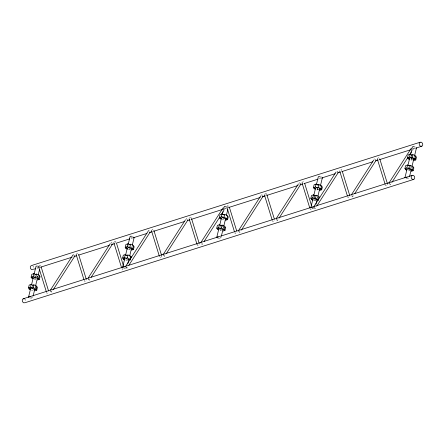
<?xml version="1.0" encoding="UTF-8"?>
<svg xmlns="http://www.w3.org/2000/svg" width="445" height="445" viewBox="0 0 445 445"><rect width="100%" height="100%" fill="white"/><g stroke="black" fill="none" stroke-linecap="round" stroke-linejoin="round"><path stroke-width="0.33" stroke-dasharray="2.23 1.67" d="M34.643 276.267L34.921 275.11M34.96 278.431L34.677 279.588L36.112 279.137L34.916 278.609M34.983 287.431L35.266 286.269M37.447 277.235L37.73 276.072M29.437 297.911L32.379 298.322L32.997 296.503M35.094 287.843L35.416 286.513M37.669 277.19L37.992 275.856M35.166 287.776L35.444 286.619M37.769 277.001L38.053 275.844M128.75 246.408L129.028 245.251M129.067 248.571L128.789 249.734L130.218 249.278M131.876 247.142L132.159 245.985M220.247 227.328L220.531 226.166M220.57 229.487L220.286 230.649L221.721 230.193L220.525 229.67M223.056 228.291L223.479 226.555L222.183 226.967M217.649 238.192L220.592 238.609L221.21 236.785M223.307 228.129L223.624 226.8M314.676 199.627L314.393 200.79L315.828 200.333M317.279 188.852L317.001 190.015L318.436 189.559L318.715 188.402M317.307 197.853L317.585 196.696M317.413 198.27L317.736 196.94M319.988 187.618L320.372 186.266M411.375 159.004L411.091 160.161L412.526 159.705M411.397 168.004L411.675 166.842L410.379 167.253M414 157.23L414.284 156.067M414.184 157.575L414.462 156.412M46.953 292.009L46.664 292.816L47.02 293.361L48.577 292.721L48.867 291.92M76.178 254.573L77.235 253.172L78.025 253.133L78.381 253.672M84.6 280.066L84.311 280.873L84.667 281.418L86.224 280.784L86.514 279.977M122.242 268.124L121.952 268.93L122.308 269.475L123.104 269.436L123.866 268.841L124.155 268.035L123.799 267.49M151.467 230.688L152.524 229.286L153.314 229.247L153.67 229.787M161.796 256.092L160.745 257.494L159.95 257.533L159.599 256.988M197.53 244.238L197.241 245.045L197.597 245.59L199.154 244.95L199.443 244.144M226.75 206.803L227.807 205.395L228.596 205.356L228.953 205.902M235.171 232.296L234.882 233.102L235.238 233.647L236.796 233.008L237.085 232.201M272.813 220.353L272.524 221.159L272.88 221.699L274.437 221.065L274.726 220.258M302.033 182.917L303.089 181.51L303.879 181.471L304.235 182.016M310.454 208.41L310.165 209.217L310.521 209.762L311.311 209.723L312.079 209.122L312.368 208.316L312.012 207.776M341.599 170.874L341.888 170.073L341.532 169.528L339.974 170.162M348.101 196.468L347.812 197.268L348.168 197.814L349.726 197.18L350.015 196.373M377.327 159.026L378.384 157.625L379.173 157.586L379.529 158.125M385.748 184.519L385.459 185.326L385.815 185.871L386.605 185.832L387.367 185.237L387.656 184.43L387.306 183.885M39.789 267.69L40.089 267.2L39.166 266.538M228.001 207.976L228.296 207.487L227.378 206.825M50.074 291.019L51.703 292.087L52.833 290.329M88.199 279.638L89.345 280.144L90.096 278.971M147.862 231.689L148.613 230.521L150.249 231.584M125.84 267.695L126.992 268.202L128.115 266.444M163.004 255.191L164.633 256.259L165.757 254.501M201.129 243.81L202.275 244.316L203.398 242.558M224.041 210.39L225.532 207.698M238.286 231.305L239.916 232.368L241.045 230.616M276.412 219.925L277.558 220.425L278.681 218.673M313.575 207.415L315.205 208.483L316.707 206.141M351.7 196.034L352.852 196.54L353.975 194.782M388.858 183.529L390.493 184.597L391.617 182.839M412.254 150.671L413.755 148.335L413.26 147.423M38.826 265.709L40.384 265.075L40.74 265.615L40.45 266.421L39.683 267.017M114.115 241.824L115.672 241.19L116.028 241.73M114.971 243.137L115.739 242.536M189.398 217.939L190.955 217.299L191.311 217.844M227.901 207.303L228.663 206.708M264.68 194.053L266.238 193.414L266.594 193.959M266.305 194.765L264.747 195.399M36.946 268.329L38.932 267.695M39.594 267.49L40.923 267.067M131.03 238.481L132.354 238.058M224.447 208.839L228.424 207.576M318.531 178.99L321.841 177.939M412.61 149.136L415.263 148.296M37.169 278.398L35.222 279.015L36.323 279.499M317.546 189.436L319.493 188.819M223.846 219.569L222.895 219.874L221.699 219.346M128.672 259.313L126.725 259.93L127.826 260.414M222.778 229.453L220.831 230.071L221.933 230.555M409.033 170.357L410.974 169.74M33.503 289.912L32.073 290.363L30.877 289.84M126.18 260.509L127.615 260.052M408.482 170.936L409.439 170.635M416.197 148.263L413.255 147.846M322.108 178.117L319.165 177.7M413.283 148.268L413.755 148.335M225.07 207.987L225.543 208.049M73.33 254.407L73.798 254.473M413.978 146.666L415.574 147.111M406.563 177.299L409.089 178.406L408.788 178.896L405.846 178.484M320.417 176.665L321.485 176.965M312.473 207.153L314.993 208.26L314.698 208.749L311.756 208.332M132.204 236.384L133.272 236.679M130.952 237.419L132.554 237.864M123.543 268.051L126.486 268.469L126.781 267.979L125.863 267.317M36.846 267.273L37.914 267.573M30.154 296.726L32.674 297.833M411.636 159.583L412.738 160.066M317.98 185.215L319.777 186.004M317.241 189.036L318.436 189.559M314.938 200.211L316.039 200.695M221.265 225.849L223.657 226.9M129.334 249.156L130.435 249.639M37.03 276.595L38.131 277.079M31.818 285.957L33.013 286.485M389.319 183.245L390.493 184.597M351.678 195.188L352.852 196.54M262.689 195.194L261.543 194.693L262.033 195.605M276.389 219.073L277.558 220.425M187.428 219.93L186.255 218.578L187.89 219.641M112.118 242.97L110.972 242.464L112.14 243.816M125.818 266.844L126.992 268.202M88.177 278.793L89.345 280.144M50.535 290.735L51.703 292.087M219.969 237.458L220.887 238.119M32.535 265.62L33.653 266.761L33.837 268.402M24.514 298.773L25.638 299.913L25.816 301.56M376.108 159.922L374.473 158.859L374.968 159.772M300.814 183.813L299.179 182.75L299.674 183.663M314.715 207.57L315.205 208.483M239.421 231.456L239.916 232.368M149.108 231.433L148.613 230.521M164.138 255.347L164.633 256.259M73.336 254.757L73.82 255.319M202.264 243.96L202.275 244.316"/><path stroke-width="0.67" d="M30.699 288.944L28.491 287.976L29.198 285.073L31.139 284.455L33.342 285.423M33.303 278.17L31.1 277.202L31.801 274.298L33.748 273.681L35.95 274.648M30.277 289.578L29.081 289.05L29.364 287.893M28.491 287.976L30.438 287.359L31.139 284.455M31.1 277.202L33.047 276.584L33.748 273.681M30.61 288.588L28.513 297.249L28.814 296.759L30.154 296.726M31.578 284.594L33.186 277.936M34.154 273.936L35.928 266.611L36.223 266.121L37.564 266.093M32.457 285.301L33.887 284.85L36.879 286.163L36.179 289.061L34.743 289.517L31.756 288.204L32.034 287.042M31.756 288.204L33.186 287.748L33.887 284.85M35.556 277.953L34.36 277.43L35.795 276.974L36.496 274.076L39.483 275.388L38.782 278.286L37.347 278.742M33.158 295.836L34.771 289.178M35.578 285.846L37.347 278.52M38.153 275.194L39.605 269.197M34.821 290.757L36.763 290.14L37.469 287.236L36.368 286.752M37.43 279.983L39.371 279.365L40.072 276.462L38.971 275.978M124.806 259.085L122.603 258.117L123.304 255.213L125.251 254.601L127.454 255.569M127.409 248.31L125.206 247.342L125.913 244.439L127.854 243.827L129.506 244.55M124.984 259.98L123.193 259.19L123.471 258.033M127.593 249.206L125.796 248.416L126.08 247.259M122.603 258.117L124.544 257.499L125.251 254.601M125.206 247.342L127.153 246.725L127.854 243.827M124.878 258.067L122.62 267.389L122.92 266.9L124.261 266.867M125.523 255.402L127.292 248.076M128.26 244.083L130.029 236.757L130.329 236.267L131.67 236.234M127.059 258.873L125.863 258.345L127.298 257.889L127.999 254.991L130.986 256.303L130.285 259.201L128.85 259.658M129.901 247.114L130.602 244.216L133.595 245.529L132.888 248.427L131.459 248.883L128.466 247.57L129.901 247.114L132.888 248.427M127.748 263.98L128.878 259.318M129.679 255.992L131.453 248.666M132.26 245.334L134.19 237.341L133.895 237.83M131.536 250.123L133.478 249.506L134.184 246.602L133.077 246.118M218.912 229.225L216.709 228.257L217.41 225.359L219.357 224.742L221.56 225.71M221.521 218.451L219.313 217.483L220.019 214.585L221.96 213.967L224.163 214.935M221.098 219.085L219.902 218.562L220.186 217.399M216.709 228.257L218.651 227.64L219.357 224.742M219.313 217.483L221.26 216.865L221.96 213.967M218.823 228.875L216.726 237.53L217.027 237.04L218.367 237.013M219.791 224.881L221.399 218.217M222.367 214.223L224.141 206.897L224.436 206.408L225.776 206.38M223.279 214.813L224.708 214.357L227.701 215.669L226.994 218.573L225.565 219.023L222.572 217.711L222.856 216.554M221.165 229.014L219.969 228.485L221.404 228.035L222.105 225.131L225.092 226.444L224.391 229.347L222.956 229.804M222.572 217.711L224.007 217.26L224.708 214.357M221.371 236.123L222.984 229.459M223.785 226.132L225.559 218.807M226.366 215.475L227.818 209.484M223.034 231.038L224.981 230.421L225.682 227.523L224.58 227.039M225.643 220.264L227.584 219.646L228.291 216.748L227.189 216.264M313.019 199.371L310.816 198.398L311.517 195.5L313.464 194.882L315.116 195.611M315.627 188.591L313.425 187.623L314.126 184.725L316.067 184.108L317.724 184.836M313.197 200.267L311.405 199.477L311.684 198.314M315.21 189.225L314.014 188.702L314.292 187.54M310.816 198.398L312.763 197.786L313.464 194.882M313.425 187.623L315.366 187.006L316.067 184.108M312.93 199.015L310.832 207.67L311.133 207.181L312.473 207.153M313.897 195.021L315.505 188.357M316.473 184.364L318.247 177.038L318.542 176.548L319.888 176.52M314.776 195.728L316.211 195.272L319.199 196.584L318.498 199.488L317.062 199.944L314.075 198.631L314.637 196.306M314.075 198.631L315.511 198.175L316.211 195.272M317.88 188.38L316.684 187.857L318.114 187.401L318.82 184.497L321.807 185.81L321.106 188.713L319.671 189.169M315.961 204.266L317.09 199.605M317.897 196.273L319.666 188.947M320.472 185.615L322.408 177.627L322.108 178.117M319.749 190.404L321.696 189.787L322.397 186.889L321.296 186.405M407.108 169.517L404.906 168.549L405.606 165.646L407.553 165.028L409.756 165.996M409.717 158.743L407.514 157.775L408.215 154.871L410.162 154.254L411.814 154.982M406.691 170.151L405.495 169.623L405.779 168.46M409.895 159.638L408.104 158.848L408.382 157.686M404.906 168.549L406.852 167.932L407.553 165.028M407.514 157.775L409.456 157.157L410.162 154.254M407.019 169.161L404.928 177.822L405.223 177.333L406.563 177.299M407.987 165.167L409.6 158.509M410.563 154.51L412.337 147.184L412.637 146.694L413.978 146.666M408.866 165.874L410.301 165.418L413.288 166.736L412.587 169.634L411.158 170.09L408.165 168.777L408.449 167.615M410.913 157.419L411.475 155.099L412.91 154.643L415.897 155.961L415.196 158.859L413.761 159.316M408.165 168.777L409.6 168.321L410.301 165.418M413.166 159.054L410.774 158.003L412.209 157.547L412.91 154.643M409.567 176.409L411.18 169.751M411.987 166.419L413.917 158.431M414.562 155.767L416.498 147.773L416.197 148.263M411.236 171.325L413.177 170.713L413.878 167.81L412.776 167.326M413.839 160.55L415.786 159.933L416.487 157.035L415.385 156.551M50.435 290.084L72.952 254.991M53.205 289.745L74.971 255.825L74.499 255.758M88.082 278.142L110.221 243.632M91.225 277.218L112.613 243.882M125.351 266.783L147.862 231.689M128.866 265.276L150.254 231.934M162.992 254.84L185.509 219.747M166.508 253.333L187.901 219.991M200.634 242.898L223.145 207.804M204.149 241.39L219.535 217.41M221.41 214.484L223.29 211.559M238.275 230.955L260.792 195.861M241.418 230.032L263.184 196.106L262.711 196.045M276.289 218.428L298.434 183.918M279.06 218.089L300.826 184.163L300.353 184.102M313.942 206.48L336.081 171.97M317.085 205.557L338.473 172.221M351.583 194.537L373.722 160.028M354.726 193.614L376.114 160.278M388.847 183.179L411.364 148.085M391.995 182.255L407.753 157.691M409.628 154.765L411.503 151.845M23.112 298.806L22.25 299.991L22.428 301.638L23.546 302.778L24.948 302.745L413.867 179.346L414.729 178.161L414.551 176.52L413.433 175.38L412.031 175.408L23.112 298.806L24.514 298.773M420.052 142.255L419.184 143.44L419.362 145.087L420.486 146.227L421.888 146.194L422.75 145.009L422.572 143.362L421.454 142.222L420.052 142.255L31.133 265.654L30.271 266.839L30.449 268.48L31.567 269.62L35.622 268.747M412.031 175.408L411.163 176.598L411.347 178.239L412.465 179.38L413.867 179.346M40.923 267.067L72.062 257.188M74.048 256.559L76.701 255.714M78.687 255.085L109.164 245.417M111.15 244.783L114.465 243.732M129.701 238.898L116.451 243.104L123.343 265.404M133.016 237.847L146.928 233.436M149.581 232.59L152.229 231.75M153.553 231.333L184.692 221.449M187.345 220.609L189.993 219.769M191.317 219.352L222.461 209.467M229.086 207.364L260.225 197.485M262.211 196.857L264.864 196.017M266.85 195.383L297.989 185.504M299.974 184.875L302.628 184.035M303.952 183.613L317.864 179.196M321.841 177.939L335.091 173.734M337.744 172.894L340.392 172.054M341.716 171.631L372.854 161.752M375.508 160.912L378.155 160.066M379.485 159.649L410.624 149.77M416.587 147.879L421.888 146.194M35.06 274.526L36.496 274.076M129.172 244.672L130.602 244.216M317.385 184.953L318.82 184.497M33.125 277.819L31.69 278.275L32.886 278.804M125.796 248.416L127.231 247.965M219.902 218.562L221.337 218.106M314.014 188.702L315.444 188.246M408.104 158.848L409.534 158.392M33.953 277.964L35.25 277.552L33.047 276.584M126.564 255.447L127.999 254.991M220.67 225.587L222.105 225.131M130.029 256.604L130.986 256.303M29.081 289.05L30.516 288.594M123.193 259.19L124.622 258.74M218.729 228.88L217.299 229.336L218.495 229.859M311.405 199.477L312.841 199.021M405.495 169.623L406.93 169.167M219.557 229.019L220.859 228.608L218.651 227.64M412.209 157.547L415.196 158.859M409.456 157.157L411.664 158.125M413.583 158.965L415.786 159.933M409.6 168.321L412.587 169.634M406.852 167.932L409.055 168.9M410.974 169.74L413.177 170.713M318.114 187.401L321.106 188.713M315.366 187.006L317.569 187.979M319.493 188.819L321.696 189.787M318.687 197.18L319.788 197.663M315.511 198.175L318.498 199.488M312.763 197.786L314.965 198.754M316.885 199.594L318.537 200.322M224.007 217.26L226.994 218.573M221.26 216.865L223.462 217.833M225.381 218.679L227.584 219.646M221.404 228.035L224.391 229.347M222.778 229.453L224.981 230.421M127.153 246.725L129.356 247.693M131.275 248.538L133.478 249.506M130.474 256.893L131.575 257.377M127.298 257.889L130.285 259.201M124.544 257.499L126.747 258.467M128.672 259.313L130.324 260.036M35.795 276.974L38.782 278.286M37.169 278.398L39.371 279.365M33.186 287.748L36.179 289.061M30.438 287.359L32.641 288.327M34.56 289.172L36.763 290.14M337.327 171.714L338 172.154M38.893 267.056L38.537 266.516L46.258 291.503M379.73 158.787L387.456 183.774M377.327 159.026L385.047 184.013M342.294 171.386L349.815 195.717M339.685 170.969L347.406 195.956M304.641 183.329L311.556 205.69M302.033 182.917L309.759 207.898M266.8 194.615L274.32 218.946M264.391 194.86L272.118 219.841M229.359 207.22L236.679 230.888M226.75 206.803L234.476 231.789M191.517 218.501L199.238 243.487M189.108 218.745L197.035 244.388M153.87 230.443L161.596 255.43M151.467 230.688L159.393 256.331M113.825 242.631L121.546 267.617M78.587 254.334L86.308 279.321M76.178 254.573L83.905 279.56M41.146 266.933L48.461 290.602"/></g></svg>
